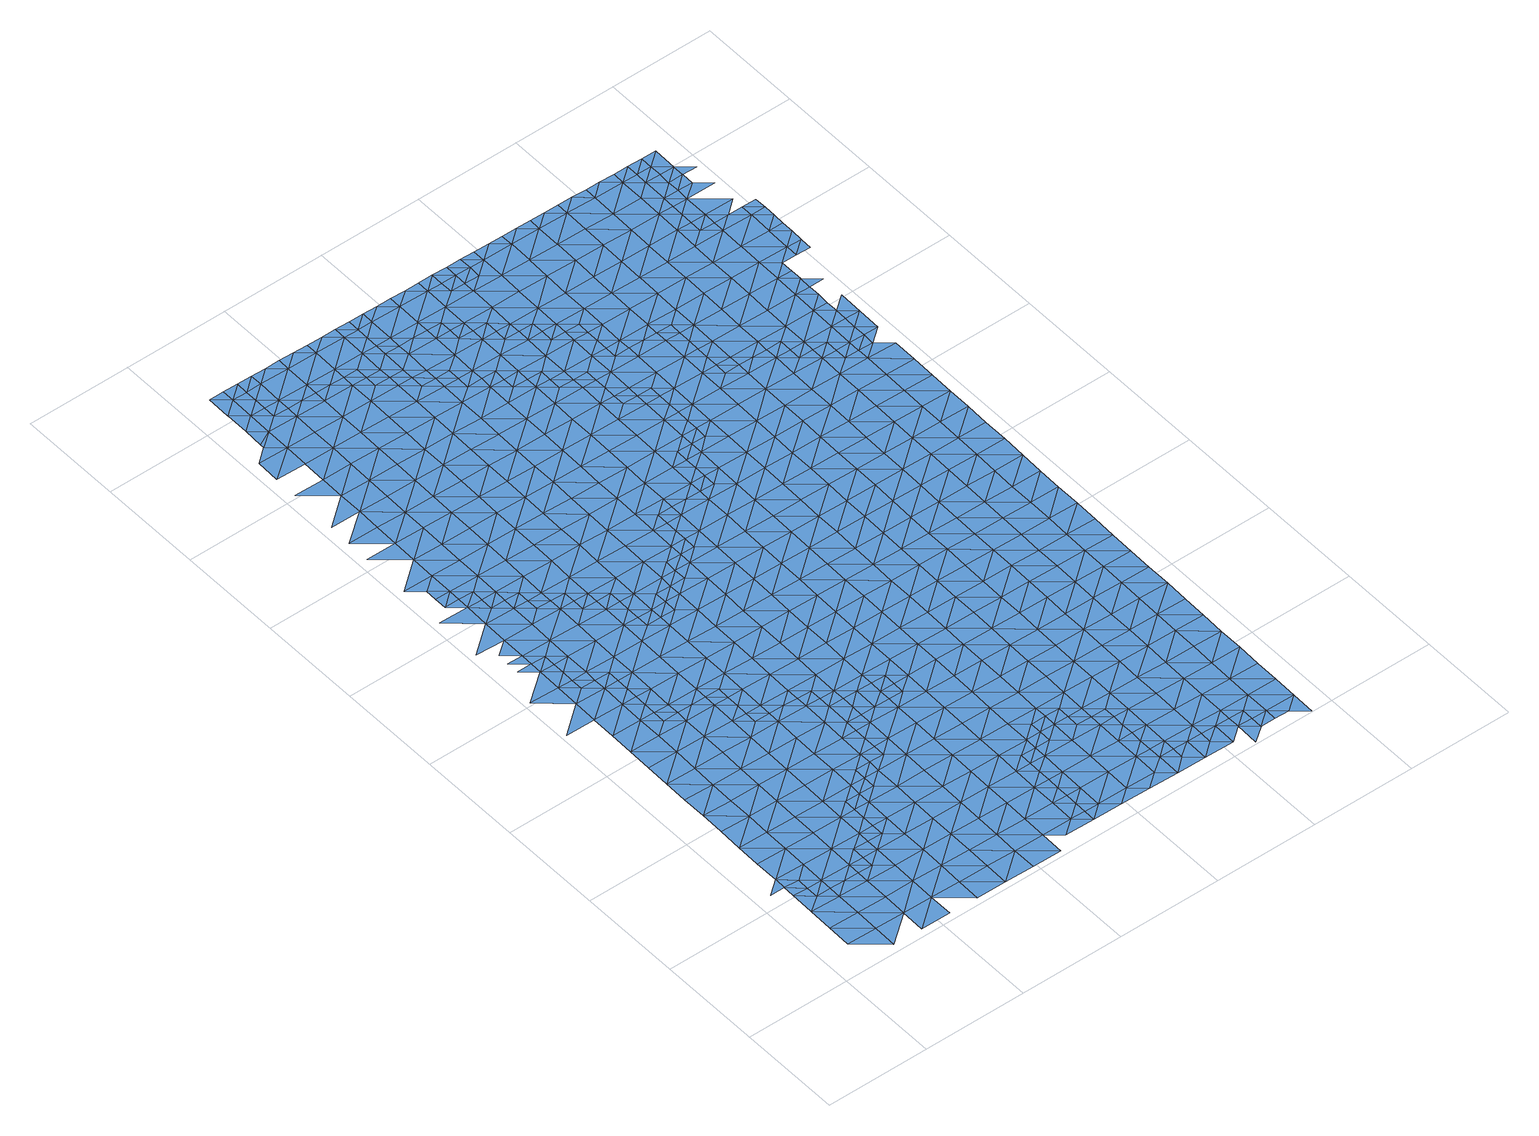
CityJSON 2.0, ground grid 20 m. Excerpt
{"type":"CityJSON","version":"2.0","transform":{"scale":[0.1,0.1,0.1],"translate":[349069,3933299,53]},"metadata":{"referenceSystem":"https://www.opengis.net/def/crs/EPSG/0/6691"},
"CityObjects":{
"waterbody1":{"type":"WaterBody","attributes":{"name":"7","class":"1140","function":"1","WaterBodyRiverFloodingRiskAttribute.description":"4","WaterBodyRiverFloodingRiskAttribute.rankOrg":"3","WaterBodyRiverFloodingRiskAttribute.adminType":"2","WaterBodyRiverFloodingRiskAttribute.scale":"L2"},"geometry":[{"type":"MultiSurface","lod":"1","boundaries":[[[0,1,2]],[[3,4,2]],[[0,5,1]],[[4,6,7]],[[3,2,1]],[[8,9,7]],[[4,10,6]],[[8,7,6]],[[10,4,3]],[[5,11,1]],[[9,8,12]],[[1,11,3]],[[13,6,10]],[[10,14,13]],[[10,3,15]],[[3,11,15]],[[16,10,15]],[[14,10,16]],[[17,18,11]],[[11,19,15]],[[20,14,16]],[[17,21,18]],[[22,20,16]],[[19,11,18]],[[16,15,19]],[[22,16,23]],[[16,19,23]],[[24,19,18]],[[25,26,27]],[[26,22,23]],[[25,22,26]],[[28,18,29]],[[30,23,19]],[[31,27,26]],[[24,18,28]],[[32,31,26]],[[26,23,30]],[[29,33,28]],[[19,24,30]],[[34,24,28]],[[26,35,32]],[[35,26,30]],[[36,37,38]],[[38,39,40]],[[28,33,34]],[[24,41,30]],[[42,43,44]],[[45,46,47]],[[37,48,38]],[[45,32,46]],[[49,50,44]],[[51,39,52]],[[32,35,46]],[[53,54,55]],[[24,34,56]],[[44,43,49]],[[57,47,58]],[[57,59,60]],[[38,61,39]],[[62,48,63]],[[41,24,56]],[[47,46,58]],[[61,38,48]],[[63,50,62]],[[64,52,65]],[[66,55,67]],[[33,68,34]],[[50,49,62]],[[59,57,58]],[[35,30,69]],[[43,70,49]],[[55,54,67]],[[35,71,46]],[[72,73,74]],[[74,66,72]],[[61,48,62]],[[75,76,65]],[[30,41,69]],[[66,67,72]],[[77,65,52]],[[54,78,67]],[[70,79,49]],[[52,39,80]],[[72,81,73]],[[81,70,82]],[[56,34,68]],[[83,41,56]],[[84,77,52]],[[58,46,71]],[[82,73,81]],[[33,85,68]],[[39,61,80]],[[59,58,86]],[[35,69,71]],[[87,86,58]],[[78,88,67]],[[79,89,49]],[[90,91,65]],[[81,79,70]],[[65,77,90]],[[75,65,91]],[[62,49,89]],[[52,80,84]],[[92,69,41]],[[87,58,71]],[[88,93,67]],[[56,68,83]],[[93,81,72]],[[61,62,89]],[[94,88,78]],[[72,67,93]],[[89,95,61]],[[85,96,68]],[[61,97,80]],[[98,77,84]],[[99,41,83]],[[87,100,86]],[[80,101,84]],[[102,103,104]],[[104,86,100]],[[81,105,79]],[[71,69,92]],[[68,106,83]],[[41,99,92]],[[101,107,84]],[[108,109,110]],[[84,111,98]],[[94,112,88]],[[102,104,100]],[[107,111,84]],[[80,97,101]],[[113,114,110]],[[115,81,93]],[[116,89,79]],[[61,95,97]],[[87,71,117]],[[117,71,92]],[[118,100,87]],[[68,96,106]],[[110,109,113]],[[83,119,99]],[[105,81,115]],[[105,116,79]],[[116,95,89]],[[120,102,100]],[[121,93,88]],[[122,119,83]],[[123,114,124]],[[125,101,97]],[[114,113,124]],[[126,92,99]],[[112,123,124]],[[109,127,113]],[[128,87,117]],[[83,106,122]],[[95,129,97]],[[118,120,100]],[[88,112,130]],[[118,87,128]],[[112,124,130]],[[97,131,125]],[[115,93,121]],[[132,131,97]],[[95,133,129]],[[88,130,121]],[[97,129,132]],[[113,134,124]],[[95,116,133]],[[135,116,105]],[[106,136,122]],[[99,119,126]],[[137,134,113]],[[118,138,120]],[[113,127,137]],[[117,92,139]],[[117,140,128]],[[141,137,127]],[[142,120,138]],[[143,135,105]],[[115,121,144]],[[105,115,143]],[[106,145,136]],[[146,142,138]],[[147,129,133]],[[92,126,139]],[[128,140,118]],[[130,124,134]],[[138,148,146]],[[149,150,116]],[[116,150,133]],[[143,115,144]],[[149,116,135]],[[151,148,152]],[[151,146,148]],[[153,126,119]],[[154,122,136]],[[133,155,147]],[[141,156,137]],[[117,139,140]],[[145,157,136]],[[158,138,118]],[[119,122,153]],[[159,155,133]],[[159,133,150]],[[140,160,118]],[[121,161,144]],[[162,152,148]],[[130,134,163]],[[121,130,161]],[[164,135,143]],[[122,154,153]],[[137,165,134]],[[166,167,168]],[[167,156,169]],[[130,163,161]],[[136,170,154]],[[165,137,156]],[[148,171,162]],[[172,136,157]],[[169,168,167]],[[161,173,144]],[[174,164,143]],[[158,175,138]],[[170,136,172]],[[118,160,158]],[[126,153,176]],[[139,126,177]],[[134,178,163]],[[148,138,175]],[[179,180,154]],[[154,180,153]],[[165,178,134]],[[165,156,167]],[[143,144,181]],[[177,126,176]],[[154,170,179]],[[140,139,177]],[[182,160,140]],[[148,175,171]],[[166,183,167]],[[177,182,140]],[[184,176,153]],[[144,173,181]],[[185,184,153]],[[174,143,181]],[[153,180,185]],[[182,186,160]],[[187,171,175]],[[167,188,165]],[[189,190,176]],[[163,178,191]],[[161,163,192]],[[193,194,195]],[[176,184,189]],[[186,196,160]],[[197,174,181]],[[196,175,158]],[[195,174,197]],[[177,176,190]],[[198,188,167]],[[188,178,165]],[[167,183,198]],[[173,161,192]],[[199,200,201]],[[158,160,196]],[[163,191,192]],[[202,187,175]],[[201,203,199]],[[193,195,197]],[[192,204,173]],[[173,205,181]],[[203,206,199]],[[183,207,198]],[[200,208,209]],[[210,202,175]],[[196,210,175]],[[188,211,178]],[[209,212,213]],[[178,214,191]],[[182,177,215]],[[216,193,197]],[[200,199,208]],[[177,190,215]],[[206,217,199]],[[207,218,198]],[[215,219,182]],[[212,209,208]],[[182,220,186]],[[173,204,205]],[[190,221,215]],[[197,181,222]],[[217,223,199]],[[186,220,196]],[[214,224,191]],[[210,225,202]],[[222,181,205]],[[197,222,216]],[[225,218,226]],[[178,211,214]],[[198,227,188]],[[208,228,212]],[[226,202,225]],[[192,191,224]],[[221,229,215]],[[223,230,199]],[[182,219,220]],[[198,218,231]],[[196,232,210]],[[204,192,224]],[[233,223,217]],[[234,211,188]],[[208,199,230]],[[229,235,215]],[[215,235,219]],[[204,236,205]],[[221,237,229]],[[218,225,231]],[[238,216,239]],[[208,230,228]],[[216,222,239]],[[198,231,227]],[[196,220,232]],[[210,240,225]],[[241,238,242]],[[204,224,243]],[[242,238,239]],[[233,244,223]],[[235,245,219]],[[219,245,220]],[[246,231,225]],[[236,247,205]],[[188,227,234]],[[210,232,248]],[[249,228,230]],[[204,243,236]],[[222,247,239]],[[214,211,250]],[[222,205,247]],[[220,251,232]],[[250,252,214]],[[253,245,235]],[[252,243,224]],[[254,230,223]],[[210,248,240]],[[231,246,227]],[[245,251,220]],[[211,234,250]],[[255,223,244]],[[242,239,256]],[[224,214,252]],[[257,256,239]],[[247,257,239]],[[255,254,223]],[[249,230,258]],[[225,240,246]],[[243,259,236]],[[255,244,260]],[[253,261,245]],[[262,263,232]],[[258,230,254]],[[232,251,262]],[[248,232,263]],[[248,264,240]],[[227,246,265]],[[234,227,266]],[[257,267,256]],[[243,252,268]],[[269,267,270]],[[260,271,255]],[[269,256,267]],[[245,272,251]],[[273,274,275]],[[259,243,268]],[[240,264,246]],[[227,265,266]],[[276,252,250]],[[277,258,254]],[[250,234,278]],[[261,273,279]],[[247,236,280]],[[281,282,283]],[[284,285,286]],[[273,275,279]],[[245,261,272]],[[281,270,267]],[[283,270,281]],[[271,287,255]],[[278,234,266]],[[278,276,250]],[[248,263,264]],[[280,236,259]],[[288,289,290]],[[257,247,280]],[[286,291,271]],[[252,276,268]],[[255,292,254]],[[290,289,293]],[[294,288,290]],[[261,279,272]],[[275,295,279]],[[257,296,267]],[[297,282,281]],[[286,285,291]],[[265,246,298]],[[299,300,301]],[[277,254,302]],[[291,287,271]],[[299,294,290]],[[301,294,299]],[[292,302,254]],[[251,272,303]],[[262,251,304]],[[246,264,298]],[[293,305,290]],[[257,280,306]],[[285,307,291]],[[267,308,281]],[[295,309,279]],[[310,297,281]],[[292,255,287]],[[311,264,263]],[[312,295,313]],[[251,303,304]],[[296,257,306]],[[312,300,299]],[[313,300,312]],[[314,278,266]],[[296,308,267]],[[263,262,311]],[[315,280,259]],[[265,298,316]],[[266,265,317]],[[307,318,291]],[[268,276,319]],[[259,268,320]],[[308,310,281]],[[321,322,323]],[[312,309,295]],[[317,265,316]],[[314,276,278]],[[287,291,318]],[[262,304,311]],[[264,324,298]],[[272,279,325]],[[272,326,303]],[[327,302,292]],[[268,319,320]],[[280,315,306]],[[299,290,328]],[[329,312,299]],[[307,323,330]],[[290,305,328]],[[325,279,309]],[[331,332,287]],[[325,326,272]],[[331,287,318]],[[323,322,330]],[[333,328,305]],[[314,266,317]],[[330,334,307]],[[303,326,304]],[[292,287,332]],[[328,329,299]],[[315,259,320]],[[335,327,292]],[[276,336,319]],[[264,311,324]],[[318,307,334]],[[322,337,330]],[[338,310,308]],[[335,292,332]],[[304,339,311]],[[340,318,334]],[[326,339,304]],[[341,327,335]],[[298,324,342]],[[316,298,343]],[[316,344,317]],[[333,345,328]],[[276,314,336]],[[309,312,346]],[[306,315,347]],[[348,334,330]],[[296,306,349]],[[296,350,308]],[[343,298,342]],[[308,351,338]],[[311,352,324]],[[320,319,353]],[[312,329,346]],[[354,355,356]],[[353,319,336]],[[306,347,349]],[[317,357,314]],[[337,354,356]],[[345,358,328]],[[350,351,308]],[[355,359,356]],[[360,361,309]],[[361,326,325]],[[330,337,348]],[[360,309,346]],[[340,334,362]],[[357,336,314]],[[328,363,329]],[[364,362,334]],[[325,309,361]],[[316,343,344]],[[311,339,352]],[[365,320,353]],[[296,349,350]],[[358,363,328]],[[337,356,348]],[[315,320,366]],[[359,367,356]],[[364,334,348]],[[329,368,346]],[[366,320,365]],[[347,315,366]],[[361,369,326]],[[317,344,357]],[[326,370,339]],[[371,353,336]],[[324,352,372]],[[342,324,373]],[[358,345,374]],[[350,375,351]],[[375,376,377]],[[369,370,326]],[[370,352,339]],[[343,342,373]],[[377,351,375]],[[378,379,380]],[[381,371,336]],[[324,372,373]],[[382,379,367]],[[343,383,344]],[[356,384,348]],[[349,347,385]],[[382,380,379]],[[386,362,364]],[[381,336,357]],[[387,364,348]],[[388,350,349]],[[374,389,358]],[[353,390,365]],[[360,346,368]],[[347,366,385]],[[356,367,391]],[[329,363,368]],[[392,376,393]],[[392,394,395]],[[384,387,348]],[[376,375,393]],[[396,388,349]],[[364,397,386]],[[343,373,383]],[[383,398,344]],[[396,349,385]],[[344,399,357]],[[367,379,391]],[[400,363,358]],[[378,401,379]],[[402,397,364]],[[365,403,366]],[[389,400,358]],[[384,356,391]],[[404,369,361]],[[394,392,393]],[[350,405,375]],[[406,407,352]],[[408,409,410]],[[364,387,402]],[[409,389,411]],[[398,399,344]],[[390,353,371]],[[411,410,409]],[[360,368,412]],[[361,360,404]],[[352,370,406]],[[372,352,407]],[[413,414,415]],[[375,405,393]],[[404,360,412]],[[401,416,379]],[[409,400,389]],[[363,417,368]],[[407,418,372]],[[393,419,394]],[[369,420,370]],[[381,357,399]],[[400,417,363]],[[421,387,384]],[[404,420,369]],[[405,350,388]],[[373,372,418]],[[365,390,403]],[[401,415,422]],[[408,423,409]],[[399,424,381]],[[391,425,384]],[[381,426,371]],[[391,379,416]],[[385,366,427]],[[415,414,422]],[[405,428,393]],[[422,416,401]],[[429,406,370]],[[424,426,381]],[[427,366,403]],[[396,385,427]],[[384,430,421]],[[431,390,371]],[[393,428,419]],[[383,373,432]],[[383,433,398]],[[434,388,396]],[[414,435,422]],[[436,430,384]],[[412,368,437]],[[391,438,425]],[[384,425,436]],[[439,440,441]],[[442,443,439]],[[432,373,418]],[[438,391,416]],[[432,433,383]],[[444,407,406]],[[368,417,437]],[[398,433,399]],[[370,420,445]],[[446,403,390]],[[447,396,427]],[[400,409,448]],[[449,405,388]],[[409,423,448]],[[439,441,442]],[[435,450,422]],[[400,451,417]],[[452,412,437]],[[453,419,454]],[[448,451,400]],[[370,445,429]],[[455,456,435]],[[431,371,426]],[[407,444,418]],[[431,446,390]],[[456,443,442]],[[455,443,456]],[[457,425,438]],[[404,412,458]],[[404,459,420]],[[434,396,447]],[[419,428,454]],[[399,460,424]],[[461,453,454]],[[434,449,388]],[[423,462,448]],[[463,427,403]],[[433,460,399]],[[441,464,442]],[[458,412,452]],[[456,450,435]],[[405,465,428]],[[438,416,466]],[[467,461,468]],[[406,429,444]],[[417,469,437]],[[416,422,470]],[[418,471,432]],[[420,472,445]],[[461,454,468]],[[473,467,468]],[[449,465,405]],[[444,471,418]],[[474,456,442]],[[475,476,438]],[[428,465,454]],[[475,438,466]],[[468,477,473]],[[459,472,420]],[[478,417,451]],[[457,438,476]],[[422,450,470]],[[404,458,459]],[[466,416,470]],[[479,473,477]],[[463,403,446]],[[432,480,433]],[[447,427,463]],[[481,424,460]],[[445,482,429]],[[483,431,426]],[[464,479,477]],[[484,434,447]],[[426,424,485]],[[469,417,478]],[[442,464,474]],[[450,456,486]],[[487,466,470]],[[452,437,488]],[[480,432,471]],[[486,489,450]],[[424,481,485]],[[464,477,474]],[[468,454,490]],[[491,447,463]],[[489,492,450]],[[488,437,469]],[[431,493,446]],[[458,452,488]],[[434,494,449]],[[470,450,492]],[[454,465,490]],[[486,456,495]],[[458,496,459]],[[468,497,477]],[[460,433,498]],[[499,487,470]],[[500,481,460]],[[445,472,482]],[[456,474,495]],[[444,429,501]],[[426,485,483]],[[444,502,471]],[[446,493,463]],[[433,480,498]],[[447,491,484]],[[503,465,449]],[[504,468,490]],[[470,492,499]],[[501,429,482]],[[477,505,474]],[[506,485,481]],[[507,486,495]],[[471,502,480]],[[458,488,496]],[[500,460,498]],[[459,508,472]],[[487,499,509]],[[494,434,484]],[[494,503,449]],[[431,483,493]],[[497,468,504]],[[463,510,491]],[[505,495,474]],[[502,444,501]],[[465,511,490]],[[472,508,482]],[[512,507,495]],[[480,513,498]],[[459,496,514]],[[515,484,491]],[[506,481,500]],[[516,483,485]],[[511,504,490]],[[502,513,480]],[[510,463,493]],[[477,497,505]],[[459,514,508]],[[517,497,504]],[[518,516,485]],[[498,519,500]],[[513,519,498]],[[495,520,512]],[[485,506,518]],[[465,503,511]],[[491,510,515]],[[515,521,484]],[[520,495,505]],[[484,522,494]],[[523,517,504]],[[501,482,524]],[[525,506,500]],[[524,482,508]],[[526,505,497]],[[501,527,502]],[[521,522,484]],[[522,503,494]],[[528,526,497]],[[528,497,517]],[[493,483,529]],[[523,504,511]],[[493,530,510]],[[531,512,520]],[[526,532,505]],[[533,520,505]],[[525,500,519]],[[501,524,527]],[[534,511,503]],[[483,516,529]],[[532,533,505]],[[510,535,515]],[[513,502,536]],[[537,531,520]],[[538,517,523]],[[536,502,527]],[[530,493,529]],[[533,537,520]],[[535,521,515]],[[506,525,539]],[[518,506,540]],[[518,541,516]],[[503,522,534]],[[534,542,511]],[[543,538,523]],[[540,506,539]],[[544,531,537]],[[516,541,529]],[[513,536,545]],[[519,513,546]],[[510,530,535]],[[547,522,521]],[[548,543,523]],[[523,511,548]],[[541,518,540]],[[513,545,546]],[[548,511,542]],[[525,519,549]],[[550,534,522]],[[521,535,551]],[[530,529,552]],[[519,546,549]],[[539,525,553]],[[521,551,547]],[[539,554,540]],[[555,542,534]],[[529,541,552]],[[530,556,535]],[[557,543,548]],[[553,525,549]],[[553,554,539]],[[550,522,547]],[[540,554,541]],[[535,556,551]],[[548,542,558]],[[530,552,559]],[[548,560,557]],[[556,530,559]],[[561,560,548]],[[541,562,552]],[[551,563,547]],[[548,558,561]],[[534,550,555]],[[556,563,551]],[[558,542,555]],[[547,564,550]],[[541,554,562]],[[565,558,555]],[[550,566,555]],[[567,552,562]],[[559,552,568]],[[559,569,556]],[[547,563,564]],[[568,552,567]],[[568,569,559]],[[570,571,555]],[[550,572,566]],[[556,569,563]],[[555,566,570]],[[565,555,571]],[[550,564,572]],[[573,566,572]],[[564,563,574]],[[564,575,572]],[[563,569,574]],[[572,576,573]],[[564,574,575]],[[572,577,576]],[[572,575,577]],[[578,579,580]],[[580,576,578]],[[578,581,579]],[[582,579,581]],[[583,582,581]],[[581,584,583]],[[585,586,587]],[[588,589,590]],[[590,591,588]],[[591,592,588]],[[588,593,589]],[[594,593,595]],[[594,589,593]],[[592,596,588]],[[597,595,593]],[[598,593,588]],[[599,600,601]],[[599,602,603]],[[600,604,601]],[[588,596,598]],[[597,593,605]],[[602,599,601]],[[604,606,601]],[[605,593,607]],[[608,602,601]],[[608,601,606]],[[609,606,610]]]}]},
"waterbody2":{"type":"WaterBody","attributes":{"name":"7","class":"1140","function":"1","WaterBodyRiverFloodingRiskAttribute.description":"4","WaterBodyRiverFloodingRiskAttribute.rankOrg":"2","WaterBodyRiverFloodingRiskAttribute.adminType":"2","WaterBodyRiverFloodingRiskAttribute.scale":"L2"},"geometry":[{"type":"MultiSurface","lod":"1","boundaries":[[[611,9,612]],[[9,12,612]],[[8,613,12]],[[8,6,613]],[[613,6,13]],[[612,12,614]],[[615,616,617]],[[615,612,616]],[[12,613,614]],[[13,14,613]],[[616,612,614]],[[14,618,613]],[[619,620,621]],[[617,616,622]],[[619,617,620]],[[623,616,614]],[[620,617,622]],[[624,625,621]],[[614,613,623]],[[618,14,20]],[[626,624,621]],[[613,618,623]],[[626,621,620]],[[625,624,627]],[[20,22,618]],[[622,616,628]],[[628,616,623]],[[629,620,622]],[[630,631,627]],[[25,27,618]],[[618,27,623]],[[25,618,22]],[[632,629,622]],[[633,630,627]],[[632,622,628]],[[631,630,634]],[[620,635,626]],[[627,624,633]],[[27,636,623]],[[635,624,626]],[[623,637,628]],[[638,639,640]],[[635,620,629]],[[628,637,632]],[[31,636,27]],[[624,641,633]],[[642,639,643]],[[635,641,624]],[[634,630,644]],[[643,634,645]],[[646,640,647]],[[648,629,632]],[[623,636,637]],[[634,644,645]],[[646,647,649]],[[633,650,630]],[[639,651,640]],[[31,32,636]],[[648,632,637]],[[640,42,647]],[[652,633,641]],[[653,644,630]],[[648,654,629]],[[643,645,642]],[[629,655,635]],[[45,47,636]],[[636,47,637]],[[45,636,32]],[[37,656,649]],[[42,44,647]],[[50,649,647]],[[654,655,629]],[[655,641,635]],[[644,53,645]],[[650,653,630]],[[44,50,647]],[[651,639,642]],[[640,651,42]],[[633,652,650]],[[57,60,637]],[[637,60,648]],[[53,55,645]],[[48,37,649]],[[637,47,57]],[[55,66,645]],[[644,653,53]],[[63,48,649]],[[642,645,66]],[[649,50,63]],[[641,657,652]],[[43,42,651]],[[73,651,642]],[[60,658,648]],[[74,73,642]],[[659,654,648]],[[652,657,650]],[[642,66,74]],[[641,655,660]],[[54,53,653]],[[73,82,651]],[[651,70,43]],[[657,641,660]],[[82,70,651]],[[653,78,54]],[[60,59,658]],[[655,654,659]],[[648,658,659]],[[661,660,655]],[[659,662,655]],[[663,78,653]],[[650,657,664]],[[653,650,663]],[[59,104,658]],[[86,104,59]],[[650,664,663]],[[103,659,658]],[[104,103,658]],[[657,108,664]],[[655,662,661]],[[657,660,665]],[[94,78,663]],[[114,663,664]],[[110,114,664]],[[657,665,108]],[[110,664,108]],[[659,666,662]],[[660,661,665]],[[666,659,103]],[[123,94,663]],[[663,114,123]],[[662,667,661]],[[109,108,665]],[[94,123,112]],[[666,103,102]],[[668,662,666]],[[102,120,666]],[[665,661,667]],[[109,665,127]],[[662,668,667]],[[669,127,665]],[[142,146,666]],[[142,666,120]],[[668,666,146]],[[665,667,669]],[[146,151,668]],[[151,152,668]],[[668,152,667]],[[141,127,669]],[[152,168,667]],[[667,168,669]],[[156,141,669]],[[168,169,669]],[[169,156,669]],[[152,670,168]],[[152,162,670]],[[166,168,670]],[[162,171,670]],[[171,183,670]],[[166,670,183]],[[171,671,183]],[[171,187,671]],[[207,183,671]],[[187,202,671]],[[218,207,671]],[[226,218,671]],[[226,671,202]]]}]},
"waterbody3":{"type":"WaterBody","attributes":{"name":"7","class":"1140","function":"1","WaterBodyRiverFloodingRiskAttribute.description":"4","WaterBodyRiverFloodingRiskAttribute.rankOrg":"2","WaterBodyRiverFloodingRiskAttribute.adminType":"2","WaterBodyRiverFloodingRiskAttribute.scale":"L2"},"geometry":[{"type":"MultiSurface","lod":"1","boundaries":[[[672,76,673]],[[674,672,673]],[[76,75,673]],[[675,674,676]],[[674,673,676]],[[75,91,673]],[[677,675,676]],[[678,679,677]],[[90,77,680]],[[91,90,680]],[[77,98,680]],[[676,673,681]],[[673,91,681]],[[682,683,678]],[[681,684,676]],[[91,680,681]],[[98,111,680]],[[677,676,684]],[[683,682,685]],[[684,686,677]],[[101,125,107]],[[687,682,678]],[[107,688,111]],[[689,680,111]],[[690,685,691]],[[678,677,692]],[[681,680,689]],[[107,125,688]],[[692,677,686]],[[687,685,682]],[[693,684,681]],[[689,111,688]],[[694,691,695]],[[125,131,688]],[[696,681,689]],[[684,693,686]],[[678,692,687]],[[685,697,691]],[[698,699,700]],[[693,681,696]],[[131,701,688]],[[702,697,685]],[[700,699,703]],[[704,692,686]],[[698,700,705]],[[132,706,131]],[[702,685,687]],[[132,129,706]],[[691,707,695]],[[129,147,706]],[[701,708,688]],[[708,696,689]],[[706,701,131]],[[709,710,705]],[[711,686,693]],[[692,704,687]],[[689,688,708]],[[147,155,706]],[[704,686,711]],[[712,710,709]],[[705,700,709]],[[713,693,696]],[[149,714,150]],[[715,700,703]],[[149,135,714]],[[691,697,707]],[[704,716,687]],[[709,717,712]],[[714,135,164]],[[687,718,702]],[[712,717,719]],[[703,695,715]],[[720,713,696]],[[719,717,721]],[[716,718,687]],[[718,697,702]],[[720,696,708]],[[715,695,707]],[[159,722,155]],[[722,150,714]],[[159,150,722]],[[723,709,700]],[[701,706,724]],[[164,195,714]],[[706,155,724]],[[203,717,709]],[[725,708,701]],[[726,721,727]],[[721,717,727]],[[711,693,728]],[[729,700,715]],[[727,730,726]],[[195,164,174]],[[195,194,714]],[[714,194,722]],[[718,731,697]],[[155,722,724]],[[697,732,707]],[[723,203,709]],[[728,693,713]],[[200,727,717]],[[704,711,728]],[[733,716,704]],[[734,701,724]],[[201,200,717]],[[717,203,201]],[[728,733,704]],[[700,729,723]],[[194,735,722]],[[720,708,725]],[[727,213,730]],[[701,734,725]],[[720,736,713]],[[715,707,732]],[[209,213,727]],[[722,737,724]],[[697,731,732]],[[727,200,209]],[[716,738,718]],[[715,739,729]],[[206,203,723]],[[740,738,716]],[[193,735,194]],[[739,723,729]],[[740,716,733]],[[741,731,718]],[[720,725,736]],[[713,742,728]],[[715,732,743]],[[737,722,735]],[[734,724,737]],[[723,217,206]],[[744,713,736]],[[731,741,732]],[[715,743,739]],[[745,217,723]],[[739,745,723]],[[193,238,735]],[[742,713,744]],[[733,728,742]],[[746,740,733]],[[734,737,747]],[[725,734,748]],[[718,738,741]],[[238,193,216]],[[238,241,735]],[[748,734,747]],[[749,744,736]],[[737,735,241]],[[743,732,750]],[[751,733,742]],[[740,746,738]],[[736,725,749]],[[750,732,741]],[[233,217,745]],[[749,725,748]],[[737,752,747]],[[733,751,746]],[[753,743,750]],[[744,754,742]],[[746,755,738]],[[738,756,741]],[[739,743,757]],[[739,758,745]],[[244,233,745]],[[759,748,747]],[[737,241,752]],[[760,744,749]],[[752,759,747]],[[743,753,757]],[[241,242,752]],[[754,744,760]],[[761,753,750]],[[758,739,757]],[[759,762,748]],[[738,755,756]],[[748,763,749]],[[751,742,764]],[[750,741,761]],[[244,745,758]],[[242,269,752]],[[765,755,746]],[[256,269,242]],[[742,754,764]],[[741,756,761]],[[753,766,757]],[[746,751,765]],[[269,270,752]],[[752,270,759]],[[260,244,758]],[[760,749,763]],[[748,762,763]],[[757,284,758]],[[751,764,765]],[[755,767,756]],[[766,753,761]],[[286,260,758]],[[283,282,759]],[[283,759,270]],[[754,760,768]],[[762,759,282]],[[768,760,763]],[[757,769,284]],[[758,284,286]],[[754,770,764]],[[755,765,767]],[[757,766,769]],[[271,260,286]],[[764,770,765]],[[762,771,763]],[[754,768,772]],[[756,767,773]],[[761,756,774]],[[285,284,769]],[[762,282,775]],[[770,754,772]],[[766,321,769]],[[766,761,774]],[[297,775,282]],[[776,767,765]],[[756,773,774]],[[323,285,769]],[[771,777,763]],[[777,772,768]],[[776,773,767]],[[762,775,771]],[[766,778,321]],[[779,765,770]],[[769,321,323]],[[768,763,777]],[[778,766,774]],[[297,310,775]],[[285,323,307]],[[776,765,779]],[[780,770,772]],[[322,321,778]],[[781,771,775]],[[782,780,772]],[[782,772,777]],[[781,775,310]],[[778,774,355]],[[354,322,778]],[[773,776,783]],[[774,773,784]],[[780,785,770]],[[338,781,310]],[[778,355,354]],[[781,786,771]],[[773,783,784]],[[779,770,785]],[[355,774,784]],[[779,787,776]],[[322,354,337]],[[786,788,771]],[[785,787,779]],[[777,788,782]],[[789,783,776]],[[777,771,788]],[[359,355,784]],[[380,784,783]],[[338,377,781]],[[351,377,338]],[[782,790,780]],[[788,790,782]],[[376,786,781]],[[789,380,783]],[[377,376,781]],[[382,367,784]],[[784,380,382]],[[359,784,367]],[[776,787,789]],[[790,791,780]],[[780,792,785]],[[392,395,786]],[[786,395,788]],[[786,376,392]],[[791,792,780]],[[785,792,787]],[[378,380,789]],[[787,413,789]],[[395,793,788]],[[413,415,789]],[[415,401,789]],[[787,794,413]],[[790,795,791]],[[378,789,401]],[[394,793,395]],[[790,788,795]],[[787,792,794]],[[795,788,793]],[[792,791,440]],[[414,413,794]],[[443,794,792]],[[439,443,792]],[[394,453,793]],[[792,440,439]],[[419,453,394]],[[440,791,796]],[[455,414,794]],[[791,795,796]],[[453,461,793]],[[455,794,443]],[[795,793,461]],[[455,435,414]],[[441,440,796]],[[467,473,795]],[[795,461,467]],[[796,795,473]],[[479,441,796]],[[473,479,796]],[[441,479,464]]]}]},
"waterbody4":{"type":"WaterBody","attributes":{"name":"7","class":"1140","function":"1","WaterBodyRiverFloodingRiskAttribute.description":"4","WaterBodyRiverFloodingRiskAttribute.rankOrg":"2","WaterBodyRiverFloodingRiskAttribute.adminType":"2","WaterBodyRiverFloodingRiskAttribute.scale":"L2"},"geometry":[{"type":"MultiSurface","lod":"1","boundaries":[[[172,797,170]],[[172,157,797]],[[798,797,157]],[[179,799,180]],[[179,170,799]],[[170,797,799]],[[800,184,185]],[[185,180,800]],[[180,799,800]],[[801,797,798]],[[797,802,799]],[[189,184,803]],[[184,800,803]],[[801,802,797]],[[190,189,221]],[[799,802,800]],[[221,189,803]],[[804,801,798]],[[800,805,803]],[[221,803,237]],[[805,800,802]],[[805,806,803]],[[803,806,237]],[[801,807,802]],[[808,807,801]],[[807,805,802]],[[801,804,808]],[[229,237,809]],[[229,253,235]],[[237,806,809]],[[810,806,805]],[[804,811,808]],[[253,229,809]],[[812,810,805]],[[812,805,807]],[[809,806,274]],[[274,273,809]],[[273,261,809]],[[807,808,289]],[[253,809,261]],[[808,811,289]],[[274,806,810]],[[288,294,807]],[[288,807,289]],[[812,807,294]],[[275,274,810]],[[300,810,812]],[[289,811,813]],[[814,813,811]],[[301,300,812]],[[301,812,294]],[[313,275,810]],[[293,289,813]],[[313,810,300]],[[313,295,275]],[[814,305,813]],[[293,813,305]],[[815,305,814]],[[814,816,815]],[[333,305,815]],[[815,345,333]],[[345,815,816]],[[345,816,817]],[[374,345,817]],[[818,410,817]],[[389,374,817]],[[410,411,817]],[[411,389,817]]]}]},
"waterbody5":{"type":"WaterBody","attributes":{"name":"7","class":"1140","function":"1","WaterBodyRiverFloodingRiskAttribute.description":"4","WaterBodyRiverFloodingRiskAttribute.rankOrg":"3","WaterBodyRiverFloodingRiskAttribute.adminType":"2","WaterBodyRiverFloodingRiskAttribute.scale":"L2"},"geometry":[{"type":"MultiSurface","lod":"1","boundaries":[[[819,820,821]],[[822,820,819]],[[823,819,821]],[[823,824,819]],[[824,823,825]],[[824,826,827]],[[827,822,819]],[[824,827,819]]]}]},
"waterbody6":{"type":"WaterBody","attributes":{"name":"7","class":"1140","function":"1","WaterBodyRiverFloodingRiskAttribute.description":"4","WaterBodyRiverFloodingRiskAttribute.rankOrg":"2","WaterBodyRiverFloodingRiskAttribute.adminType":"2","WaterBodyRiverFloodingRiskAttribute.scale":"L2"},"geometry":[{"type":"MultiSurface","lod":"1","boundaries":[[[828,829,830]],[[828,831,829]],[[832,831,828]],[[832,833,831]],[[834,833,832]],[[833,834,835]],[[836,835,834]],[[835,836,837]],[[836,838,837]],[[838,836,839]],[[836,840,839]],[[839,840,841]],[[842,841,840]],[[832,842,840]],[[839,841,843]],[[844,843,841]],[[843,844,845]],[[845,846,843]],[[847,846,845]],[[846,848,843]],[[848,849,843]],[[850,849,851]],[[851,852,850]],[[852,853,854]],[[855,856,857]],[[822,858,859]],[[858,860,859]],[[861,862,860]],[[861,863,862]],[[864,865,866]],[[865,867,866]],[[868,867,865]],[[868,869,867]],[[866,867,870]],[[871,870,867]],[[870,871,872]],[[872,873,870]],[[874,873,872]],[[874,829,873]],[[873,829,875]],[[580,579,876]],[[579,877,876]],[[579,582,877]],[[582,583,877]],[[583,878,879]],[[878,880,879]],[[585,587,881]],[[880,585,881]],[[573,580,876]],[[573,576,580]],[[570,566,876]],[[571,570,876]],[[566,573,876]],[[561,558,882]],[[561,882,560]],[[557,560,883]],[[560,884,883]],[[558,565,882]],[[571,876,877]],[[879,877,583]],[[882,884,560]],[[881,879,880]],[[885,886,884]],[[881,587,887]],[[587,888,887]],[[866,889,890]],[[891,864,890]],[[507,512,892]],[[507,892,486]],[[489,486,892]],[[492,489,892]],[[893,894,544]],[[895,862,863]],[[860,862,859]],[[822,859,820]],[[857,826,855]],[[855,854,856]],[[850,852,854]],[[850,843,849]],[[896,897,898]],[[845,898,897]],[[603,896,898]],[[845,897,847]],[[850,839,843]],[[839,850,838]],[[837,838,899]],[[900,835,837]],[[834,840,836]],[[835,901,833]],[[834,832,840]],[[902,831,833]],[[829,831,875]],[[830,829,874]],[[589,903,830]],[[589,594,903]],[[594,595,903]],[[828,842,832]],[[841,842,844]],[[903,595,904]],[[898,845,844]],[[595,600,904]],[[599,603,898]],[[606,604,905]],[[600,595,905]],[[610,597,605]],[[872,871,596]],[[871,867,869]],[[906,907,908]],[[565,571,882]],[[882,571,877]],[[882,877,879]],[[882,879,884]],[[881,884,879]],[[884,881,885]],[[885,881,887]],[[885,887,909]],[[910,909,887]],[[866,910,889]],[[889,910,887]],[[888,889,887]],[[895,335,332]],[[421,430,911]],[[430,912,911]],[[912,913,914]],[[912,914,911]],[[911,914,397]],[[397,914,915]],[[915,914,859]],[[821,859,914]],[[820,859,821]],[[826,824,855]],[[825,855,824]],[[913,825,823]],[[825,913,899]],[[913,916,899]],[[899,916,837]],[[900,837,916]],[[912,900,916]],[[917,900,912]],[[900,901,835]],[[901,900,918]],[[476,918,900]],[[917,476,900]],[[457,476,917]],[[425,457,917]],[[436,425,917]],[[475,466,918]],[[918,466,487]],[[487,509,918]],[[509,499,919]],[[509,919,901]],[[833,901,920]],[[919,920,901]],[[892,920,919]],[[894,920,892]],[[920,894,902]],[[831,902,875]],[[902,893,875]],[[893,902,894]],[[531,544,894]],[[544,537,921]],[[537,533,921]],[[922,533,532]],[[532,526,922]],[[923,335,895]],[[341,335,923]],[[895,863,923]],[[895,332,924]],[[332,331,924]],[[331,340,924]],[[895,924,862]],[[862,924,915]],[[924,362,915]],[[386,915,362]],[[331,318,340]],[[340,362,924]],[[402,387,911]],[[421,911,387]],[[402,911,397]],[[386,397,915]],[[862,915,859]],[[821,914,913]],[[823,821,913]],[[855,825,899]],[[899,854,855]],[[838,854,899]],[[854,838,850]],[[916,913,912]],[[917,912,430]],[[917,430,436]],[[476,475,918]],[[499,492,919]],[[918,509,901]],[[492,892,919]],[[894,892,512]],[[920,902,833]],[[512,531,894]],[[893,544,921]],[[921,925,893]],[[528,538,926]],[[557,883,543]],[[926,922,526]],[[886,883,884]],[[922,921,533]],[[885,909,886]],[[910,927,909]],[[928,925,921]],[[875,893,925]],[[873,927,910]],[[872,591,874]],[[592,591,872]],[[590,589,830]],[[830,591,590]],[[592,872,596]],[[591,830,874]],[[870,873,910]],[[910,866,870]],[[890,864,866]],[[926,526,528]],[[538,528,517]],[[538,543,926]],[[883,926,543]],[[926,883,922]],[[886,922,883]],[[922,886,921]],[[921,886,928]],[[909,928,886]],[[928,909,927]],[[853,856,854]],[[869,907,871]],[[928,927,925]],[[925,927,875]],[[875,927,873]],[[907,906,871]],[[906,596,871]],[[595,597,905]],[[597,610,905]],[[610,606,905]],[[604,600,905]],[[898,600,599]],[[898,904,600]],[[844,904,898]],[[904,844,903]],[[842,903,844]],[[828,903,842]],[[828,830,903]]]}]}
},
"vertices":[
[54,63,2],[111,62,1],[55,109,2],[112,108,1],[56,156,2],[110,16,1],[85,178,1],[57,202,2],[85,201,1],[57,225,2],[113,155,1],[168,61,1],[86,224,1],[113,178,1],[141,177,1],[169,107,1],[169,154,1],[167,15,1],[224,60,1],[225,107,1],[170,177,1],[224,14,1],[198,176,1],[226,153,1],[282,106,1],[198,199,1],[227,199,1],[199,223,1],[281,59,1],[280,13,1],[283,152,1],[227,222,1],[256,222,1],[337,12,1],[338,58,1],[283,198,1],[40,896,2],[68,872,2],[69,895,2],[69,941,2],[41,919,2],[339,151,1],[95,779,2],[123,779,2],[95,802,2],[256,245,1],[284,244,1],[256,268,1],[96,871,2],[124,802,2],[96,825,2],[13,942,3],[70,988,2],[149,639,2],[178,639,2],[150,663,2],[339,105,1],[257,291,1],[285,290,1],[285,314,1],[257,314,1],[125,894,2],[124,848,2],[96,848,2],[14,1035,3],[71,1034,3],[150,686,2],[178,662,2],[394,57,1],[340,197,1],[152,778,2],[341,243,1],[179,708,2],[151,732,2],[150,709,2],[71,1057,3],[43,1057,3],[99,1010,2],[206,639,2],[180,801,2],[126,940,2],[180,755,2],[151,755,2],[395,104,1],[127,987,2],[394,11,1],[314,313,1],[342,289,1],[235,661,2],[181,847,2],[99,1033,3],[100,1056,3],[397,196,1],[235,707,2],[234,638,2],[182,893,2],[450,10,1],[183,939,2],[127,1010,2],[396,150,1],[342,336,1],[155,963,2],[343,359,1],[315,359,1],[314,336,1],[237,800,2],[451,56,1],[155,986,2],[261,545,2],[289,545,2],[261,568,2],[155,1009,2],[263,638,2],[290,568,2],[262,591,2],[236,754,2],[238,846,2],[398,242,1],[399,335,1],[453,149,1],[371,358,1],[292,706,2],[452,103,1],[262,614,2],[291,614,2],[183,963,2],[453,195,1],[318,544,2],[398,289,1],[211,916,2],[291,660,2],[211,962,2],[211,939,2],[239,892,2],[347,613,1],[266,822,2],[508,56,1],[346,567,1],[400,381,1],[454,241,1],[455,288,1],[346,544,1],[372,381,1],[294,799,2],[293,753,2],[479,33,1],[372,405,1],[239,915,2],[401,427,1],[266,846,2],[266,869,2],[372,428,1],[373,451,1],[509,148,1],[509,102,1],[267,915,2],[374,543,1],[536,32,1],[457,380,1],[267,892,2],[456,334,1],[349,705,1],[401,450,1],[348,659,1],[294,822,2],[403,566,1],[402,497,1],[402,520,1],[374,497,1],[374,520,1],[537,78,1],[429,450,1],[536,55,1],[350,752,1],[322,821,2],[457,426,1],[510,194,1],[511,240,1],[404,612,1],[537,101,1],[537,124,1],[350,798,2],[512,287,1],[430,496,1],[538,171,1],[538,147,1],[513,333,1],[458,449,1],[460,565,1],[538,194,1],[539,217,1],[405,658,1],[405,704,1],[351,867,2],[323,868,2],[323,845,2],[513,379,1],[351,844,2],[459,519,1],[137,1587,3],[109,1611,3],[109,1588,3],[486,449,1],[108,1565,3],[406,751,1],[407,797,2],[137,1564,3],[459,496,1],[138,1634,3],[109,1634,3],[514,425,1],[461,611,1],[138,1657,3],[110,1657,3],[461,657,1],[568,239,1],[380,867,2],[165,1564,3],[487,495,1],[568,286,1],[569,332,1],[567,216,1],[408,843,2],[194,1586,3],[462,704,1],[515,471,1],[487,472,1],[516,564,1],[166,1656,3],[596,239,1],[194,1633,3],[516,518,1],[570,378,1],[193,1563,3],[517,610,1],[596,262,1],[464,796,2],[596,216,1],[380,890,2],[409,889,2],[572,471,1],[381,913,2],[409,912,2],[463,750,1],[222,1563,3],[625,285,1],[572,517,1],[464,842,2],[571,424,1],[195,1656,3],[518,656,1],[626,331,1],[519,703,1],[625,262,1],[251,1632,3],[250,1585,3],[437,912,2],[465,888,2],[223,1655,3],[520,795,2],[250,1562,3],[653,261,1],[627,377,1],[627,423,1],[628,470,1],[573,563,1],[574,609,1],[466,935,2],[520,749,1],[438,935,2],[438,958,2],[278,1562,3],[682,284,1],[653,238,1],[652,215,1],[681,214,1],[575,702,1],[251,1655,3],[575,655,1],[681,238,1],[521,841,2],[467,981,2],[439,1004,2],[438,981,2],[277,1516,3],[306,1515,3],[278,1539,3],[307,1585,3],[707,98,1],[707,75,1],[735,98,1],[306,1538,3],[308,1631,3],[735,75,1],[707,122,1],[709,214,1],[523,934,2],[467,1004,2],[629,516,1],[736,144,1],[708,168,1],[708,145,1],[280,1654,3],[683,330,1],[683,376,1],[763,74,1],[522,887,2],[334,1515,3],[523,980,2],[738,237,1],[495,1003,2],[684,422,1],[737,190,1],[709,191,1],[631,654,1],[578,840,2],[630,562,1],[631,608,1],[335,1561,3],[576,748,1],[577,794,2],[333,1468,3],[362,1468,2],[334,1492,3],[685,469,1],[738,283,1],[739,329,1],[308,1654,3],[792,97,1],[793,143,1],[362,1491,2],[335,1584,3],[336,1607,3],[792,74,1],[363,1537,3],[336,1630,3],[632,701,1],[390,1468,2],[524,1003,2],[740,375,1],[363,1560,3],[336,1653,3],[686,515,1],[686,561,1],[687,607,1],[820,73,1],[794,189,1],[579,886,2],[419,1490,2],[579,933,2],[580,979,2],[552,1002,2],[741,421,1],[633,747,1],[390,1444,2],[389,1421,2],[418,1444,2],[688,653,1],[849,96,0],[418,1421,2],[794,236,1],[795,282,1],[392,1560,3],[849,142,0],[419,1536,3],[634,793,2],[634,839,2],[446,1420,2],[850,188,0],[796,328,1],[797,374,1],[690,746,1],[742,468,1],[742,514,1],[848,73,0],[581,1025,2],[553,1049,2],[553,1026,2],[473,1374,2],[474,1397,2],[445,1374,2],[689,700,1],[445,1397,2],[743,560,1],[475,1489,2],[635,886,2],[420,1559,3],[447,1513,3],[637,978,2],[877,72,0],[690,792,2],[475,1443,2],[553,1072,2],[582,1071,2],[582,1094,2],[554,1095,2],[636,932,2],[448,1559,3],[744,606,1],[745,653,1],[905,95,0],[502,1373,2],[448,1536,3],[691,838,2],[852,281,1],[638,1024,2],[797,420,1],[798,467,1],[904,26,0],[905,49,0],[876,26,0],[876,49,0],[851,235,0],[501,1327,2],[529,1326,2],[501,1350,2],[530,1396,2],[906,141,0],[799,513,1],[610,1094,2],[853,327,1],[476,1512,3],[530,1350,2],[932,25,0],[745,699,1],[503,1466,2],[746,745,1],[692,885,2],[638,1070,2],[854,420,1],[504,1512,3],[747,791,2],[800,559,1],[801,605,1],[693,977,2],[558,1326,2],[504,1489,2],[907,187,0],[531,1442,2],[556,1257,2],[556,1234,2],[584,1233,2],[585,1256,2],[557,1280,2],[855,466,1],[853,373,1],[748,837,2],[693,931,2],[961,48,0],[694,1023,2],[586,1349,2],[962,94,0],[908,234,0],[611,1117,2],[639,1117,2],[557,1303,2],[586,1302,2],[532,1465,2],[908,280,1],[909,326,1],[801,652,1],[611,1140,2],[960,2,0],[749,884,2],[613,1233,2],[695,1069,2],[559,1418,2],[612,1163,2],[640,1163,2],[964,187,0],[587,1395,2],[856,512,1],[910,372,1],[612,1186,2],[641,1255,2],[560,1442,2],[560,1465,2],[641,1209,2],[963,140,0],[612,1210,2],[856,558,1],[802,698,1],[911,419,1],[804,790,2],[750,976,2],[803,744,1],[614,1325,2],[588,1418,2],[964,233,0],[615,1348,2],[696,1116,2],[749,930,2],[615,1371,2],[804,836,2],[751,1022,2],[642,1301,2],[965,279,1],[697,1208,2],[857,604,1],[615,1394,2],[858,651,1],[912,465,1],[912,511,1],[752,1068,2],[697,1162,2],[698,1254,2],[859,697,1],[643,1325,2],[967,371,1],[616,1417,2],[805,883,2],[752,1115,2],[671,1324,2],[913,557,1],[966,325,1],[806,929,2],[860,789,2],[725,1184,2],[860,743,1],[914,603,1],[699,1301,2],[807,975,2],[808,1021,2],[753,1161,2],[967,418,1],[915,650,1],[726,1231,2],[968,464,1],[726,1208,2],[861,835,2],[862,882,2],[699,1324,2],[726,1254,2],[727,1277,2],[808,1068,2],[863,928,2],[969,510,1],[727,1300,2],[754,1184,2],[915,696,1],[916,742,1],[917,788,2],[809,1114,2],[782,1184,2],[728,1323,2],[970,556,1],[971,602,1],[864,1020,2],[810,1160,2],[971,649,1],[865,1067,2],[863,974,2],[918,835,2],[972,695,1],[973,741,1],[866,1113,2],[919,927,2],[810,1183,2],[838,1136,2],[919,881,2],[839,1183,2],[838,1159,2],[974,787,2],[920,973,2],[921,1019,2],[866,1136,2],[894,1089,2],[974,834,2],[975,880,2],[976,926,2],[894,1112,2],[895,1135,2],[922,1066,2],[922,1089,2],[977,972,2],[978,1018,2],[950,1088,2],[978,1065,2],[979,1111,2],[951,1134,2],[951,1111,2],[980,1157,2],[952,1158,2],[952,1181,2],[981,1203,2],[953,1250,2],[981,1250,2],[954,1273,2],[929,1482,2],[901,1505,2],[900,1482,2],[900,1459,2],[928,1458,2],[929,1528,2],[901,1528,2],[902,1551,2],[957,1458,2],[930,1551,2],[985,1481,2],[903,1621,2],[902,1598,2],[931,1620,2],[931,1643,2],[903,1644,2],[931,1597,2],[958,1550,2],[959,1597,2],[986,1527,2],[960,1643,2],[987,1573,2],[959,1574,2],
[29,225,2],[58,248,2],[113,201,1],[114,247,1],[58,294,2],[115,293,1],[59,340,2],[170,200,1],[60,387,2],[117,386,1],[61,433,2],[116,340,1],[171,246,1],[118,478,1],[61,479,2],[117,432,1],[62,525,2],[172,292,1],[173,385,1],[120,571,2],[63,572,2],[172,339,1],[119,524,2],[64,618,2],[174,431,1],[228,245,1],[228,291,1],[9,711,2],[65,710,2],[66,756,2],[175,477,1],[122,709,2],[65,664,2],[121,617,2],[121,663,2],[10,804,3],[67,803,2],[229,338,1],[68,849,2],[176,570,2],[123,755,2],[176,523,2],[177,616,2],[230,384,1],[231,430,1],[40,872,2],[232,522,2],[286,337,1],[287,383,1],[232,476,1],[288,475,1],[287,429,1],[234,615,2],[233,569,2],[289,522,2],[343,382,1],[345,474,1],[344,428,1],[346,521,1],[402,473,1],[458,472,1],
[43,1080,3],[72,1080,3],[44,1104,3],[16,1127,3],[72,1126,3],[73,1172,3],[74,1219,3],[17,1220,3],[128,1033,3],[128,1079,3],[75,1265,3],[18,1266,3],[129,1125,3],[76,1311,3],[130,1171,3],[131,1264,3],[183,986,2],[184,1032,3],[19,1312,3],[76,1357,3],[131,1218,3],[186,1124,3],[20,1404,3],[77,1403,3],[185,1078,3],[133,1356,3],[22,1497,3],[21,1451,3],[79,1496,3],[240,985,2],[132,1310,3],[78,1450,3],[187,1217,3],[51,1520,3],[239,938,2],[134,1403,3],[241,1031,3],[79,1542,3],[51,1528,3],[187,1170,3],[52,1566,3],[242,1123,3],[294,845,2],[135,1449,3],[188,1263,3],[80,1588,3],[189,1309,3],[52,1611,3],[242,1077,3],[52,1612,3],[295,891,2],[136,1541,3],[296,937,2],[298,1030,3],[53,1658,3],[81,1635,3],[243,1170,3],[135,1495,3],[81,1658,3],[190,1355,3],[190,1402,3],[244,1216,3],[297,984,2],[352,890,2],[298,1076,3],[353,937,2],[246,1308,3],[192,1494,3],[245,1262,3],[246,1354,3],[300,1169,3],[191,1448,3],[299,1122,3],[193,1540,3],[301,1261,3],[353,983,2],[354,1029,2],[355,1075,2],[247,1401,3],[301,1215,3],[409,936,2],[248,1447,3],[357,1168,2],[302,1307,3],[303,1353,3],[249,1493,3],[249,1539,3],[410,982,2],[356,1121,2],[304,1400,3],[411,1028,2],[412,1074,2],[357,1214,2],[358,1260,2],[305,1446,3],[359,1306,2],[412,1120,2],[305,1492,3],[414,1213,2],[468,1073,2],[413,1167,2],[360,1352,2],[360,1399,2],[468,1027,2],[416,1305,2],[469,1119,2],[361,1445,2],[415,1259,2],[471,1212,2],[524,1026,2],[470,1166,2],[416,1352,2],[417,1398,2],[471,1258,2],[525,1072,2],[472,1304,2],[526,1119,2],[473,1351,2],[527,1165,2],[527,1211,2],[528,1257,2],[582,1118,2],[529,1303,2],[583,1164,2],[584,1210,2],
[564,55,1],[592,31,1],[565,101,1],[566,147,1],[621,54,1],[622,100,1],[567,193,1],[649,30,1],[623,146,1],[623,192,1],[679,99,1],[678,53,1],[624,238,1],[680,191,1],[706,29,1],[679,145,1],[734,52,1],[762,28,1],[791,51,1],[819,27,1],[848,50,0],[847,4,0],
[534,1627,3],[506,1627,3],[506,1604,3],[506,1651,3],[534,1604,3],[563,1626,3],[562,1603,3],[563,1650,3],[535,1650,3],
[815,1483,2],[815,1437,2],[872,1483,2],[758,1438,2],[759,1484,2],[701,1439,2],[702,1485,2],[645,1486,2],[703,1532,3],[646,1533,3],[647,1579,3],[704,1578,3],[759,1531,3],[760,1577,3],[816,1530,2],[761,1623,3],[817,1576,2],[818,1622,2],[790,1646,3],[818,1645,2],[761,1646,3],[733,1647,3],[704,1624,3],[705,1647,3],[676,1648,3],[648,1648,3],[648,1625,3],[591,1626,3],[620,1649,3],[591,1649,3],[478,1651,3],[478,1628,3],[450,1651,3],[421,1652,3],[421,1629,3],[393,1652,3],[1011,1341,2],[1012,1365,2],[983,1342,2],[984,1388,2],[1012,1388,2],[1013,1411,2],[927,1389,2],[985,1434,2],[928,1435,2],[870,1390,2],[871,1436,2],[814,1391,2],[922,1112,2],[923,1158,2],[952,1204,2],[924,1204,2],[953,1227,2],[925,1250,2],[867,1159,2],[811,1206,2],[867,1205,2],[868,1251,2],[811,1252,2],[926,1297,2],[954,1296,2],[954,1319,2],[983,1319,2],[1011,1318,2],[643,1348,2],[756,1346,2],[700,1347,2],[364,1630,3],[875,1644,2],[846,1645,2],[874,1621,2],[590,1580,3],[589,1487,2],[645,1440,2],[757,1392,2],[873,1529,2],[874,1575,2],[930,1574,2],[985,1457,2],[1013,1434,2],[1013,1457,2],[869,1298,2],[926,1343,2],[476,1535,3],[533,1534,3],[534,1581,3],[477,1582,3],[420,1583,3],[589,1534,3],[532,1488,2],[588,1441,2],[644,1394,2],[700,1393,2],[756,1300,2],[755,1253,2],[365,1653,3],[364,1584,3],[813,1345,2],[754,1207,2],[870,1344,2],[812,1299,2]
]}
